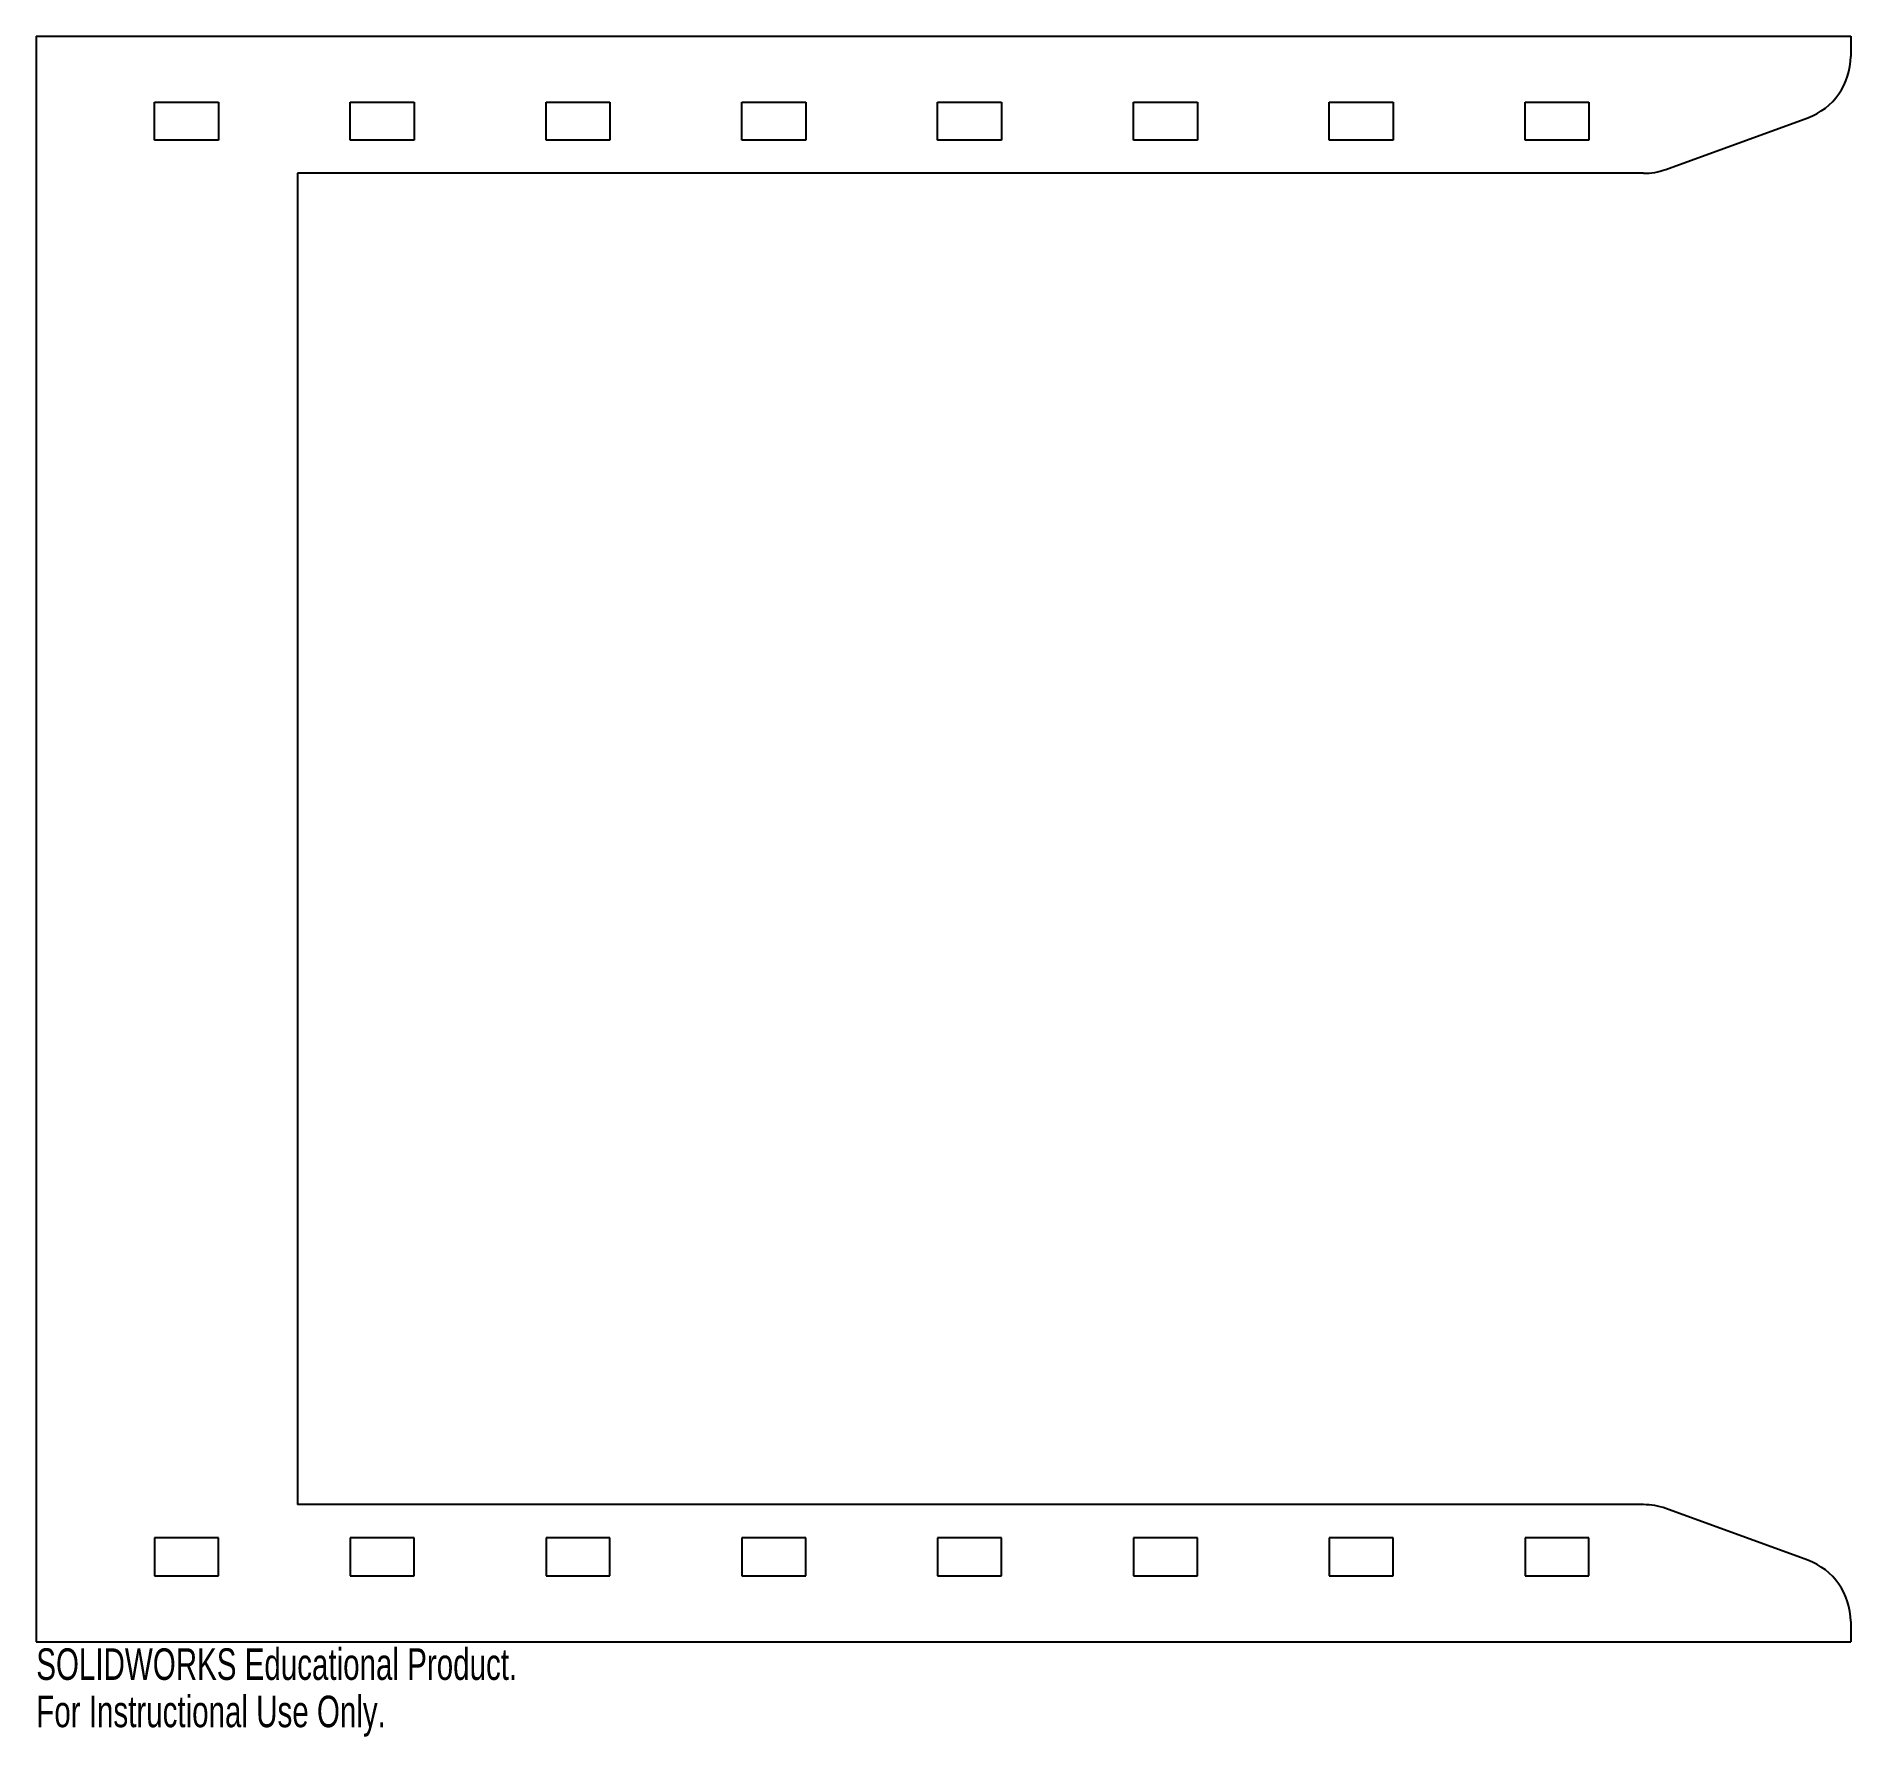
# Model space of a CAD drawing. Header units: millimetres. Extents: x -118 to 160, y -138 to 123.
import ezdxf

# ---------------------------------------------------------------- set-up
doc = ezdxf.new("R2010")
doc.units = ezdxf.units.MM
doc.styles.add('SLDTEXTSTYLE0', font='TXT', dxfattribs={"width": 0.7})

msp = doc.modelspace()

# ---------------------------------------------------------------- linework, layer by layer
at = {"color": 7, "linetype": 'Continuous', "lineweight": 25}
for p, q in [((-118, 123), (160, 123)), ((-118, 123), (-118, -123)), ((160, 123), (160, 119.92)), ((-99.9, 112.9), (-90.1, 112.9)), ((-99.9, 107.1), (-99.9, 112.9)), ((-90.1, 112.9), (-90.1, 107.1)), ((-69.9, 112.9), (-60.1, 112.9)), ((-69.9, 107.1), (-69.9, 112.9)), ((-60.1, 112.9), (-60.1, 107.1)), ((-39.9, 112.9), (-30.1, 112.9)), ((-39.9, 107.1), (-39.9, 112.9)), ((-30.1, 112.9), (-30.1, 107.1)), ((-9.9, 112.9), (-0.1, 112.9)), ((-9.9, 107.1), (-9.9, 112.9)), ((-0.1, 112.9), (-0.1, 107.1)), ((20.1, 112.9), (29.9, 112.9)), ((20.1, 107.1), (20.1, 112.9)), ((29.9, 112.9), (29.9, 107.1)), ((50.1, 112.9), (59.9, 112.9)), ((50.1, 107.1), (50.1, 112.9)), ((59.9, 112.9), (59.9, 107.1)), ((80.1, 112.9), (89.9, 112.9)), ((80.1, 107.1), (80.1, 112.9)), ((89.9, 112.9), (89.9, 107.1)), ((110.1, 112.9), (119.9, 112.9)), ((110.1, 107.1), (110.1, 112.9)), ((119.9, 112.9), (119.9, 107.1)), ((131.66, 102.6), (153.42, 110.52)), ((-90.1, 107.1), (-99.9, 107.1)), ((-60.1, 107.1), (-69.9, 107.1)), ((-30.1, 107.1), (-39.9, 107.1)), ((-0.1, 107.1), (-9.9, 107.1)), ((29.9, 107.1), (20.1, 107.1)), ((59.9, 107.1), (50.1, 107.1)), ((89.9, 107.1), (80.1, 107.1)), ((119.9, 107.1), (110.1, 107.1)), ((-78, 102), (-78, -102)), ((128.24, 102), (-78, 102)), ((128.24, -102), (-78, -102)), ((153.42, -110.52), (131.66, -102.6)), ((-99.9, -107.1), (-99.9, -112.9)), ((-90.1, -107.1), (-99.9, -107.1)), ((-90.1, -112.9), (-90.1, -107.1)), ((-69.9, -107.1), (-69.9, -112.9)), ((-60.1, -107.1), (-69.9, -107.1)), ((-60.1, -112.9), (-60.1, -107.1)), ((-39.9, -107.1), (-39.9, -112.9)), ((-30.1, -107.1), (-39.9, -107.1)), ((-30.1, -112.9), (-30.1, -107.1)), ((-9.9, -107.1), (-9.9, -112.9)), ((-0.1, -107.1), (-9.9, -107.1)), ((-0.1, -112.9), (-0.1, -107.1)), ((20.1, -107.1), (20.1, -112.9)), ((29.9, -107.1), (20.1, -107.1)), ((29.9, -112.9), (29.9, -107.1)), ((50.1, -107.1), (50.1, -112.9)), ((59.9, -107.1), (50.1, -107.1)), ((59.9, -112.9), (59.9, -107.1)), ((80.1, -107.1), (80.1, -112.9)), ((89.9, -107.1), (80.1, -107.1)), ((89.9, -112.9), (89.9, -107.1)), ((110.1, -107.1), (110.1, -112.9)), ((119.9, -107.1), (110.1, -107.1)), ((119.9, -112.9), (119.9, -107.1)), ((-99.9, -112.9), (-90.1, -112.9)), ((-69.9, -112.9), (-60.1, -112.9)), ((-39.9, -112.9), (-30.1, -112.9)), ((-9.9, -112.9), (-0.1, -112.9)), ((20.1, -112.9), (29.9, -112.9)), ((50.1, -112.9), (59.9, -112.9)), ((80.1, -112.9), (89.9, -112.9)), ((110.1, -112.9), (119.9, -112.9)), ((160, -119.92), (160, -123)), ((-118, -123), (160, -123))]:
    msp.add_line(p, q, dxfattribs=at)
for centre, start, end in [((150, 119.92), 290, 0), ((128.24, 112), 270, 290), ((128.24, -112), 70, 90), ((150, -119.92), 0, 70)]:
    msp.add_arc(centre, 10, start, end, dxfattribs=at)

# ---------------------------------------------------------------- texts
at = {"color": 7, "linetype": 'Continuous', "char_height": 4.8336, "attachment_point": 1, "style": 'SLDTEXTSTYLE0'}
for s, insert in [('SOLIDWORKS Educational Product.', (-118, -124.02)), ('For Instructional Use Only.', (-118, -131.27))]:
    msp.add_mtext(s, dxfattribs=dict(at, insert=insert))

doc.saveas('drawing.dxf')
